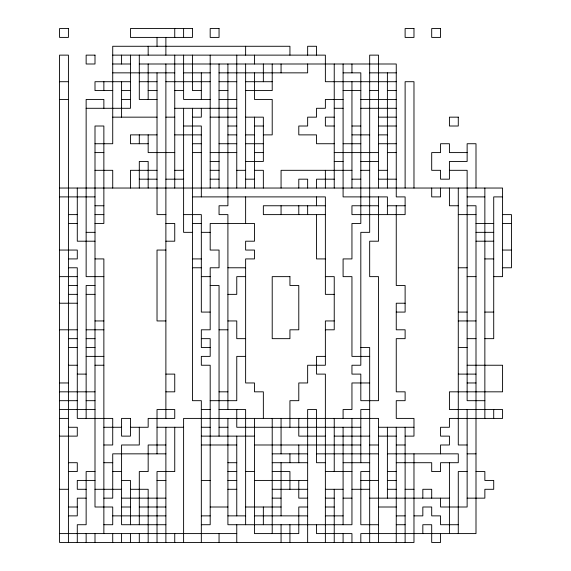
<?xml version="1.0" encoding="UTF-8"?>
<svg xmlns="http://www.w3.org/2000/svg" width="571" height="571" viewBox="0 0 571 571"><rect width="100%" height="100%" fill="white"/><g stroke="black" fill="none" stroke-linecap="round" stroke-linejoin="round"><path stroke-width="0.86" d="M112.723 55.13L325.37 55.13L325.37 81.71L396.253 81.71M112.723 63.995L130.445 63.995M139.303 63.995L396.253 63.995L396.253 196.895L405.117 196.895L405.117 214.617L351.95 214.617L351.95 205.76L378.53 205.76M112.723 72.852L174.747 72.852M183.605 72.852L210.185 72.852M219.05 72.852L307.648 72.852L307.648 63.995M343.092 72.852L360.815 72.852L360.815 223.475L351.95 223.475L351.95 258.92L343.092 258.92L343.092 276.642L351.95 276.642L351.95 356.383L369.673 356.383M369.673 72.852L396.253 72.852M59.562 81.71L68.42 81.71M130.445 81.71L95 81.71L95 90.575L112.723 90.575M139.303 81.71L157.025 81.71M165.883 81.71L210.185 81.71M219.05 81.71L236.765 81.71M245.63 81.71L272.21 81.71M121.58 90.575L130.445 90.575M148.167 90.575L157.025 90.575M174.747 90.575L183.605 90.575M201.327 90.575L192.47 90.575L192.47 55.13M219.05 90.575L227.908 90.575M245.63 90.575L272.21 90.575L272.21 63.995M343.092 90.575L360.815 90.575M369.673 90.575L378.53 90.575M387.395 90.575L396.253 90.575M59.562 99.433L68.42 99.433M121.58 99.433L130.445 99.433M157.025 99.433L139.303 99.433L139.303 55.13M210.185 99.433L183.605 99.433L183.605 55.13M219.05 99.433L236.765 99.433M343.092 99.433L325.37 99.433L325.37 108.29L316.512 108.29L316.512 117.155L307.648 117.155L307.648 126.013L298.79 126.013L298.79 134.877L316.512 134.877L316.512 143.735L334.235 143.735M360.815 99.433L396.253 99.433M86.142 108.29L130.445 108.29L130.445 55.13M174.747 108.29L236.765 108.29M334.235 108.29L343.092 108.29M360.815 108.29L396.253 108.29M112.723 117.155L157.025 117.155M165.883 117.155L174.747 117.155M192.47 117.155L201.327 117.155L201.327 108.29M210.185 117.155L236.765 117.155M245.63 117.155L263.352 117.155L263.352 161.457L245.63 161.457M334.235 117.155L325.37 117.155L325.37 126.013L334.235 126.013M378.53 117.155L396.253 117.155M183.605 126.013L201.327 126.013L201.327 196.895M227.908 126.013L236.765 126.013M254.488 126.013L263.352 126.013M351.95 126.013L360.815 126.013M378.53 126.013L396.253 126.013M157.025 134.877L130.445 134.877L130.445 143.735L148.167 143.735M174.747 134.877L201.327 134.877M227.908 134.877L236.765 134.877M245.63 134.877L254.488 134.877M263.352 134.877L272.21 134.877L272.21 99.433L254.488 99.433L254.488 72.852M351.95 134.877L369.673 134.877M378.53 134.877L387.395 134.877M95 143.735L112.723 143.735L112.723 46.272L289.932 46.272L289.932 55.13M192.47 143.735L201.327 143.735M219.05 143.735L236.765 143.735M245.63 143.735L263.352 143.735M343.092 143.735L360.815 143.735M378.53 143.735L396.253 143.735M95 152.593L103.865 152.593M174.747 152.593L148.167 152.593L148.167 134.877M192.47 152.593L201.327 152.593M210.185 152.593L236.765 152.593M254.488 152.593L263.352 152.593M334.235 152.593L378.53 152.593M387.395 152.593L396.253 152.593M467.135 152.593L449.42 152.593L449.42 143.735L440.555 143.735L440.555 152.593L431.697 152.593L431.697 170.315L440.555 170.315L440.555 179.173L449.42 179.173L449.42 161.457L467.135 161.457L467.135 143.735L476 143.735L476 188.037M210.185 161.457L219.05 161.457M334.235 161.457L343.092 161.457M360.815 161.457L378.53 161.457M95 170.315L112.723 170.315L112.723 188.037M157.025 170.315L130.445 170.315L130.445 188.037M174.747 170.315L183.605 170.315M210.185 170.315L219.05 170.315M236.765 170.315L245.63 170.315M254.488 170.315L263.352 170.315L263.352 188.037M351.95 170.315L281.068 170.315L281.068 188.037M360.815 170.315L369.673 170.315M378.53 170.315L387.395 170.315M449.42 170.315L467.135 170.315L467.135 400.685L484.858 400.685M139.303 179.173L157.025 179.173M165.883 179.173L183.605 179.173M210.185 179.173L219.05 179.173M245.63 179.173L254.488 179.173M334.235 179.173L316.512 179.173L316.512 188.037M351.95 179.173L360.815 179.173M378.53 179.173L396.253 179.173M59.562 188.037L502.58 188.037L502.58 276.642L493.715 276.642M59.562 196.895L95 196.895M192.47 196.895L325.37 196.895L325.37 294.358L334.235 294.358M467.135 196.895L484.858 196.895M502.58 196.895L493.715 196.895L493.715 338.66L484.858 338.66M95 205.76L103.865 205.76M325.37 205.76L263.352 205.76L263.352 214.617L325.37 214.617M387.395 205.76L405.117 205.76M458.277 205.76L449.42 205.76L449.42 188.037M467.135 205.76L476 205.76L476 533.592L360.815 533.592L360.815 542.45M68.42 214.617L77.285 214.617M95 214.617L103.865 214.617M165.883 214.617L157.025 214.617L157.025 72.852M183.605 214.617L201.327 214.617L201.327 312.08L210.185 312.08M458.277 214.617L476 214.617M502.58 214.617L511.438 214.617L511.438 267.778L502.58 267.778M68.42 223.475L77.285 223.475M95 223.475L103.865 223.475L103.865 126.013L95 126.013L95 507.005L112.723 507.005L112.723 524.728L103.865 524.728M165.883 223.475L174.747 223.475L174.747 241.198L165.883 241.198M192.47 223.475L201.327 223.475M476 223.475L493.715 223.475M502.58 223.475L511.438 223.475M86.142 232.34L95 232.34M192.47 232.34L183.605 232.34L183.605 108.29M201.327 232.34L210.185 232.34M476 232.34L493.715 232.34M95 241.198L77.285 241.198L77.285 188.037M476 241.198L493.715 241.198M59.562 250.055L77.285 250.055L77.285 258.92L68.42 258.92M165.883 250.055L157.025 250.055L157.025 320.945L165.883 320.945M502.58 250.055L511.438 250.055M95 258.92L103.865 258.92L103.865 533.592M192.47 258.92L201.327 258.92M325.37 258.92L316.512 258.92L316.512 214.617M484.858 258.92L493.715 258.92M68.42 267.778L77.285 267.778L77.285 418.407L112.723 418.407L112.723 444.987L103.865 444.987M192.47 267.778L201.327 267.778M227.908 267.778L245.63 267.778M458.277 267.778L467.135 267.778M59.562 276.642L77.285 276.642M103.865 276.642L86.142 276.642L86.142 99.433L103.865 99.433L103.865 108.29M201.327 276.642L210.185 276.642M245.63 276.642L236.765 276.642L236.765 294.358L227.908 294.358M325.37 276.642L334.235 276.642L334.235 329.802L325.37 329.802M467.135 276.642L476 276.642M68.42 285.5L77.285 285.5M95 285.5L86.142 285.5L86.142 418.407M210.185 285.5L219.05 285.5L219.05 436.123M68.42 294.358L77.285 294.358M86.142 294.358L95 294.358M59.562 303.222L77.285 303.222M405.117 303.222L396.253 303.222L396.253 329.802L405.117 329.802L405.117 338.66L396.253 338.66L396.253 391.827L405.117 391.827L405.117 400.685L396.253 400.685L396.253 418.407L413.975 418.407L413.975 436.123L405.117 436.123M396.253 312.08L405.117 312.08L405.117 285.5L396.253 285.5L396.253 205.76M458.277 312.08L467.135 312.08M484.858 312.08L493.715 312.08M95 320.945L103.865 320.945M227.908 320.945L236.765 320.945L236.765 338.66L245.63 338.66M334.235 320.945L325.37 320.945L325.37 365.24L307.648 365.24L307.648 382.963L298.79 382.963L298.79 400.685L289.932 400.685L289.932 427.265M458.277 320.945L476 320.945M59.562 329.802L77.285 329.802M86.142 329.802L103.865 329.802M219.05 329.802L227.908 329.802M68.42 338.66L77.285 338.66M86.142 338.66L95 338.66M201.327 338.66L210.185 338.66L210.185 356.383L201.327 356.383L201.327 365.24L210.185 365.24L210.185 524.728L201.327 524.728M467.135 338.66L476 338.66M68.42 347.525L77.285 347.525M86.142 347.525L95 347.525M210.185 347.525L201.327 347.525L201.327 329.802L210.185 329.802L210.185 267.778L219.05 267.778L219.05 250.055L210.185 250.055L210.185 223.475L254.488 223.475L254.488 241.198L245.63 241.198L245.63 250.055L254.488 250.055L254.488 258.92L245.63 258.92L245.63 382.963L254.488 382.963L254.488 391.827L263.352 391.827L263.352 418.407M360.815 347.525L369.673 347.525L369.673 542.45M458.277 347.525L467.135 347.525M86.142 356.383L103.865 356.383M245.63 356.383L236.765 356.383L236.765 400.685L210.185 400.685M325.37 356.383L316.512 356.383L316.512 374.105L325.37 374.105L325.37 542.45M68.42 365.24L77.285 365.24M95 365.24L103.865 365.24M467.135 365.24L502.58 365.24L502.58 391.827L449.42 391.827L449.42 409.543L502.58 409.543L502.58 418.407L449.42 418.407L449.42 427.265L440.555 427.265L440.555 436.123L449.42 436.123L449.42 444.987L440.555 444.987L440.555 453.845M77.285 374.105L86.142 374.105M165.883 374.105L174.747 374.105L174.747 391.827L165.883 391.827M458.277 374.105L476 374.105M59.562 382.963L68.42 382.963M369.673 382.963L351.95 382.963L351.95 409.543L343.092 409.543L343.092 418.407M467.135 382.963L476 382.963M59.562 391.827L95 391.827M219.05 391.827L227.908 391.827M59.562 400.685L77.285 400.685M86.142 400.685L95 400.685M59.562 409.543L95 409.543M201.327 409.543L210.185 409.543M219.05 409.543L245.63 409.543L245.63 524.728M369.673 409.543L360.815 409.543L360.815 462.71M59.562 418.407L68.42 418.407M68.42 427.265L77.285 427.265L77.285 436.123L59.562 436.123M103.865 427.265L121.58 427.265M130.445 427.265L148.167 427.265L148.167 418.407L174.747 418.407L174.747 409.543L157.025 409.543L157.025 453.845M157.025 427.265L183.605 427.265M201.327 427.265L210.185 427.265M219.05 427.265L227.908 427.265M360.815 427.265L236.765 427.265L236.765 409.543M378.53 427.265L413.975 427.265M201.327 436.123L254.488 436.123M325.37 436.123L298.79 436.123L298.79 418.407M334.235 436.123L369.673 436.123M378.53 436.123L396.253 436.123M165.883 444.987L148.167 444.987L148.167 471.567L139.303 471.567L139.303 524.728M201.327 444.987L236.765 444.987M254.488 444.987L360.815 444.987M369.673 444.987L378.53 444.987M396.253 444.987L405.117 444.987M467.135 444.987L458.277 444.987L458.277 188.037M165.883 453.845L112.723 453.845L112.723 498.148L103.865 498.148M272.21 453.845L307.648 453.845M316.512 453.845L378.53 453.845M387.395 453.845L458.277 453.845L458.277 462.71L440.555 462.71L440.555 471.567L431.697 471.567L431.697 462.71L396.253 462.71M467.135 453.845L476 453.845M68.42 462.71L77.285 462.71L77.285 471.567L68.42 471.567M103.865 462.71L112.723 462.71M227.908 462.71L236.765 462.71M272.21 462.71L307.648 462.71M325.37 462.71L316.512 462.71L316.512 409.543L307.648 409.543L307.648 542.45M343.092 462.71L369.673 462.71M95 471.567L86.142 471.567L86.142 524.728L77.285 524.728L77.285 542.45M112.723 471.567L121.58 471.567M227.908 471.567L236.765 471.567M245.63 471.567L254.488 471.567M272.21 471.567L289.932 471.567L289.932 489.29M325.37 471.567L351.95 471.567M369.673 471.567L360.815 471.567L360.815 524.728L378.53 524.728M387.395 471.567L396.253 471.567M467.135 471.567L458.277 471.567L458.277 533.592M476 471.567L484.858 471.567L484.858 480.425L493.715 480.425L493.715 489.29L484.858 489.29L484.858 498.148L467.135 498.148M95 480.425L77.285 480.425L77.285 489.29L86.142 489.29M121.58 480.425L130.445 480.425L130.445 524.728M157.025 480.425L165.883 480.425M201.327 480.425L210.185 480.425M227.908 480.425L236.765 480.425M254.488 480.425L307.648 480.425M360.815 480.425L378.53 480.425M387.395 480.425L396.253 480.425M59.562 489.29L68.42 489.29M95 489.29L121.58 489.29M130.445 489.29L148.167 489.29L148.167 542.45M227.908 489.29L236.765 489.29M272.21 489.29L307.648 489.29M325.37 489.29L343.092 489.29M351.95 489.29L369.673 489.29M387.395 489.29L396.253 489.29M405.117 489.29L413.975 489.29M86.142 498.148L77.285 498.148L77.285 515.87L68.42 515.87M121.58 498.148L165.883 498.148M272.21 498.148L281.068 498.148M307.648 498.148L298.79 498.148L298.79 480.425M325.37 498.148L334.235 498.148M343.092 498.148L351.95 498.148M369.673 498.148L449.42 498.148M68.42 507.005L77.285 507.005M121.58 507.005L130.445 507.005M139.303 507.005L165.883 507.005M210.185 507.005L227.908 507.005M245.63 507.005L281.068 507.005M307.648 507.005L298.79 507.005L298.79 533.592L254.488 533.592L254.488 418.407M325.37 507.005L334.235 507.005M378.53 507.005L396.253 507.005M112.723 515.87L165.883 515.87M201.327 515.87L210.185 515.87M227.908 515.87L245.63 515.87M254.488 515.87L307.648 515.87M325.37 515.87L343.092 515.87M396.253 515.87L405.117 515.87M413.975 515.87L422.833 515.87L422.833 507.005L431.697 507.005L431.697 515.87L440.555 515.87L440.555 524.728L458.277 524.728M165.883 524.728L121.58 524.728L121.58 444.987L139.303 444.987L139.303 427.265M396.253 524.728L405.117 524.728M59.562 533.592L236.765 533.592M493.715 409.543L493.715 418.407M484.858 188.037L484.858 418.407M467.135 409.543L467.135 507.005L440.555 507.005L440.555 498.148M449.42 462.71L449.42 533.592M440.555 188.037L440.555 196.895L431.697 196.895L431.697 188.037M440.555 533.592L440.555 542.45L431.697 542.45L431.697 524.728L422.833 524.728L422.833 533.592M431.697 498.148L431.697 489.29L422.833 489.29L422.833 498.148M413.975 188.037L413.975 81.71L405.117 81.71L405.117 188.037M413.975 453.845L413.975 542.45L59.562 542.45L59.562 55.13L68.42 55.13L68.42 542.45M405.117 427.265L405.117 542.45M396.253 427.265L396.253 542.45M387.395 72.852L387.395 188.037M387.395 214.617L387.395 196.895L343.092 196.895L343.092 63.995M387.395 427.265L387.395 498.148M378.53 188.037L378.53 55.13L369.673 55.13L369.673 232.34L360.815 232.34L360.815 365.24L351.95 365.24L351.95 374.105L360.815 374.105L360.815 400.685L378.53 400.685L378.53 276.642L369.673 276.642L369.673 241.198L378.53 241.198L378.53 196.895M378.53 542.45L378.53 418.407L183.605 418.407L183.605 542.45M351.95 63.995L351.95 72.852M351.95 81.71L351.95 188.037M351.95 418.407L351.95 524.728L227.908 524.728L227.908 418.407M351.95 542.45L351.95 533.592L316.512 533.592L316.512 524.728M343.092 427.265L343.092 524.728M343.092 533.592L343.092 542.45M334.235 63.995L334.235 188.037M334.235 418.407L334.235 471.567M334.235 489.29L334.235 542.45M325.37 170.315L325.37 188.037M316.512 55.13L316.512 46.272L307.648 46.272L307.648 55.13M316.512 196.895L316.512 205.76M307.648 188.037L307.648 179.173L298.79 179.173L298.79 188.037M307.648 205.76L307.648 214.617M298.79 205.76L298.79 214.617M298.79 444.987L298.79 462.71M289.932 453.845L289.932 462.71M289.932 524.728L289.932 542.45M281.068 63.995L281.068 72.852M281.068 205.76L281.068 214.617M281.068 418.407L281.068 453.845M281.068 462.71L281.068 515.87M281.068 524.728L281.068 542.45M272.21 418.407L272.21 533.592M263.352 63.995L263.352 81.71M263.352 507.005L263.352 524.728M254.488 55.13L254.488 63.995M254.488 117.155L254.488 188.037M245.63 46.272L245.63 55.13M245.63 63.995L245.63 188.037M245.63 196.895L245.63 223.475M236.765 55.13L236.765 188.037M236.765 436.123L236.765 515.87M236.765 524.728L236.765 542.45M227.908 63.995L227.908 205.76L219.05 205.76L219.05 214.617L227.908 214.617L227.908 409.543M219.05 63.995L219.05 188.037M219.05 533.592L219.05 542.45M210.185 55.13L210.185 188.037M201.327 72.852L201.327 99.433M201.327 542.45L201.327 400.685L192.47 400.685L192.47 108.29M183.605 28.55L183.605 37.408M174.747 28.55L174.747 37.408M174.747 55.13L174.747 188.037M174.747 427.265L174.747 471.567L157.025 471.567L157.025 542.45M174.747 533.592L174.747 542.45M165.883 37.408L165.883 55.13M165.883 63.995L165.883 418.407M165.883 427.265L165.883 542.45M157.025 37.408L157.025 46.272M148.167 46.272L148.167 55.13M148.167 63.995L148.167 99.433M148.167 188.037L148.167 161.457L139.303 161.457L139.303 188.037M139.303 134.877L139.303 143.735M139.303 533.592L139.303 542.45M130.445 533.592L130.445 542.45M121.58 55.13L121.58 63.995M121.58 81.71L121.58 117.155M121.58 533.592L121.58 542.45M112.723 533.592L112.723 542.45M103.865 81.71L103.865 90.575M95 533.592L95 542.45M86.142 533.592L86.142 542.45M68.42 28.55L59.562 28.55L59.562 37.408L68.42 37.408L68.42 28.55M192.47 28.55L130.445 28.55L130.445 37.408L192.47 37.408L192.47 28.55M219.05 28.55L210.185 28.55L210.185 37.408L219.05 37.408L219.05 28.55M413.975 28.55L405.117 28.55L405.117 37.408L413.975 37.408L413.975 28.55M440.555 28.55L431.697 28.55L431.697 37.408L440.555 37.408L440.555 28.55M95 55.13L86.142 55.13L86.142 63.995L95 63.995L95 55.13M458.277 117.155L449.42 117.155L449.42 126.013L458.277 126.013L458.277 117.155M289.932 276.642L272.21 276.642L272.21 338.66L289.932 338.66L289.932 329.802L298.79 329.802L298.79 285.5L289.932 285.5L289.932 276.642M130.445 418.407L121.58 418.407L121.58 436.123L130.445 436.123L130.445 418.407"/></g></svg>
